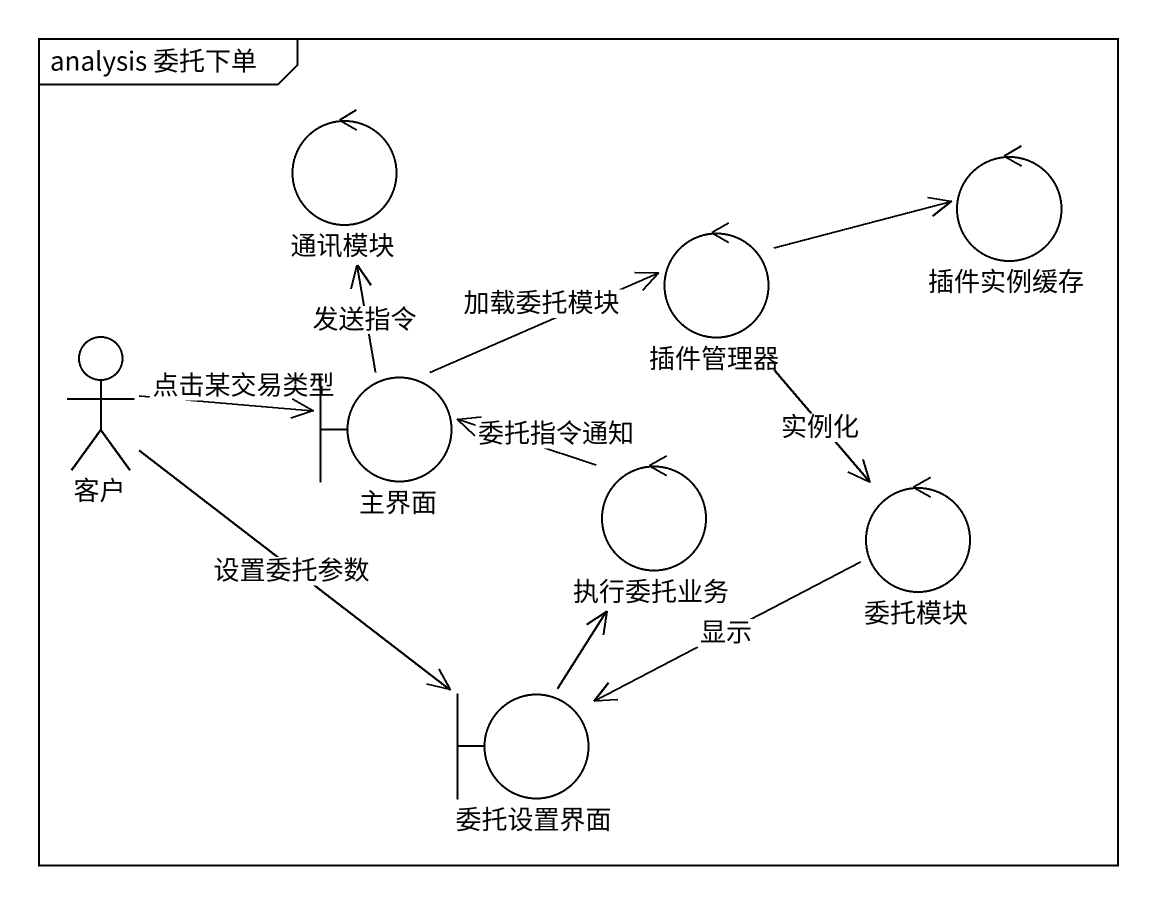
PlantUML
@startuml
mainframe analysis 委托下单
control 通讯模块
control 插件管理器
control 插件实例缓存
actor 客户
boundary 主界面
control 执行委托业务
control 委托模块
boundary 委托设置界面
插件管理器 -right-> 插件实例缓存
插件管理器 --> 委托模块 : 实例化
客户 -right-> 主界面 : 点击某交易类型
客户 --> 委托设置界面 : 设置委托参数
主界面 -up-> 通讯模块 : 发送指令
主界面 -right-> 插件管理器 : 加载委托模块
执行委托业务 -left-> 主界面 : 委托指令通知
委托模块 -left-> 委托设置界面 : 显示
委托设置界面 -up-> 执行委托业务
@enduml
